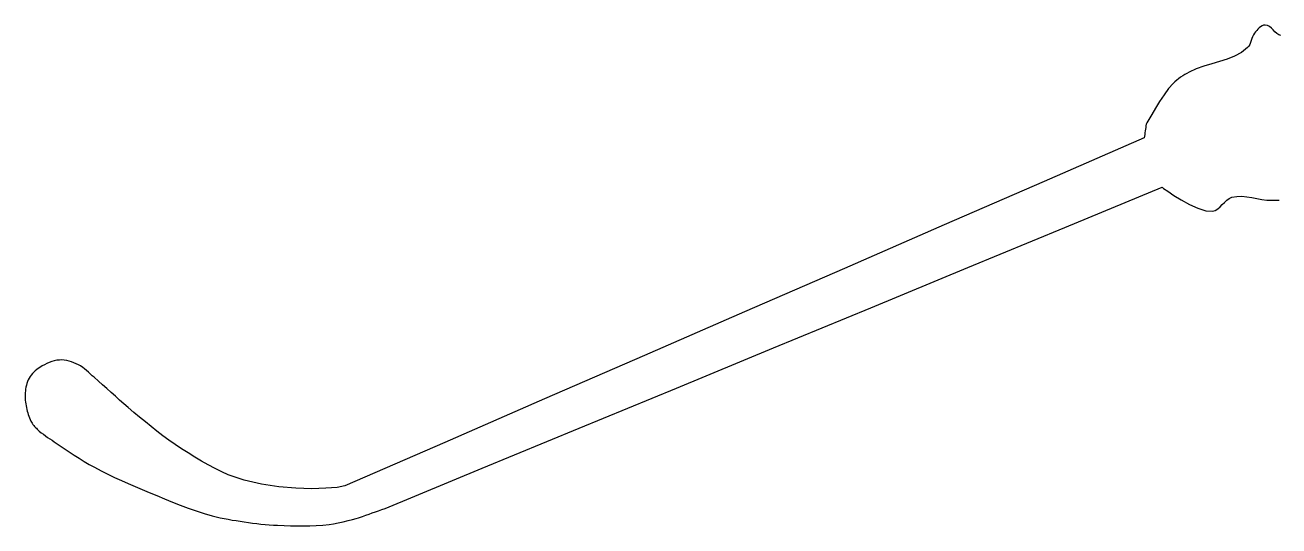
# Model space of a CAD drawing. Extents: x 0 to 141, y 0 to 78.
# Drawn here: x 0.1 to 68.5, y 24 to 51.4 of the extents above; entities that cross this region are included whole.
import ezdxf

# ---------------------------------------------------------------- set-up
doc = ezdxf.new("R2010")
doc.units = 0
doc.layers.add('Capa_1', color=7, linetype='CONTINUOUS')

msp = doc.modelspace()

# ---------------------------------------------------------------- linework, layer by layer
at = {"layer": 'Capa_1', "color": 7}
for p, q in [((67.706361, 51.33753), (67.621751, 51.30473)), ((67.796271, 51.35113), (67.706361, 51.33753)), ((67.916694, 51.33133), (67.796271, 51.35113)), ((68.025188, 51.27223), (67.916694, 51.33133)), ((67.098861, 50.71423), (67.060881, 50.60991)), ((67.145481, 50.81283), (67.098861, 50.71423)), ((67.205671, 50.90233), (67.145481, 50.81283)), ((67.265891, 50.97623), (67.205671, 50.90233)), ((67.329291, 51.05213), (67.265891, 50.97623)), ((67.396221, 51.12643), (67.329291, 51.05213)), ((67.467041, 51.19563), (67.396221, 51.12643)), ((67.542101, 51.25623), (67.467041, 51.19563)), ((67.621751, 51.30473), (67.542101, 51.25623)), ((68.125701, 51.18613), (68.025188, 51.27223)), ((68.222181, 51.08546), (68.125701, 51.18613)), ((68.318571, 50.98257), (68.222181, 51.08546)), ((68.418827, 50.88987), (68.318571, 50.98257)), ((68.526891, 50.81967), (68.418827, 50.88987)), ((68.646712, 50.78427), (68.526891, 50.81967)), ((66.827691, 50.12272), (66.491784, 49.8597)), ((66.896561, 50.20412), (66.827691, 50.12272)), ((66.949381, 50.29702), (66.896561, 50.20412)), ((66.991081, 50.39788), (66.949381, 50.29702)), ((67.026601, 50.50332), (66.991081, 50.39788)), ((67.060881, 50.60991), (67.026601, 50.50332)), ((65.297777, 49.36127), (64.870485, 49.23855)), ((65.716985, 49.49501), (65.297777, 49.36127)), ((66.118268, 49.65581), (65.716985, 49.49501)), ((66.491784, 49.8597), (66.118268, 49.65581)), ((63.29049, 48.5733), (63.177708, 48.5001)), ((63.405429, 48.6433), (63.29049, 48.5733)), ((63.521711, 48.7107), (63.405429, 48.6433)), ((63.63852, 48.7762), (63.521711, 48.7107)), ((64.031015, 48.96205), (63.63852, 48.7762)), ((64.444951, 49.11082), (64.031015, 48.96205)), ((64.870485, 49.23855), (64.444951, 49.11082)), ((62.764457, 48.1619), (62.524183, 47.88383)), ((62.860457, 48.2546), (62.764457, 48.1619)), ((62.961877, 48.3414), (62.860457, 48.2546)), ((63.067899, 48.423), (62.961877, 48.3414)), ((63.177708, 48.5001), (63.067899, 48.423)), ((62.275023, 47.54654), (62.029591, 47.17972)), ((62.524183, 47.88383), (62.275023, 47.54654)), ((61.8005, 46.81303), (61.600362, 46.47617)), ((62.029591, 47.17972), (61.8005, 46.81303)), ((61.285898, 45.84803), (61.271998, 45.75473)), ((61.299798, 45.94133), (61.285898, 45.84803)), ((61.337398, 46.01063), (61.299798, 45.94133)), ((61.441791, 46.19881), (61.337398, 46.01063)), ((61.600362, 46.47617), (61.441791, 46.19881)), ((61.188598, 45.19493), (55.736614, 42.81957)), ((61.202498, 45.28823), (61.188598, 45.19493)), ((61.216398, 45.38153), (61.202498, 45.28823)), ((61.230298, 45.47483), (61.216398, 45.38153)), ((61.244198, 45.56813), (61.230298, 45.47483)), ((61.258098, 45.66143), (61.244198, 45.56813)), ((61.271998, 45.75473), (61.258098, 45.66143)), ((55.736614, 42.81957), (50.284631, 40.44421)), ((56.866906, 40.3041), (62.166506, 42.4956)), ((62.166506, 42.4956), (62.248446, 42.4352)), ((62.248446, 42.4352), (62.471965, 42.27679)), ((62.471965, 42.27679), (62.803638, 42.05477)), ((62.803638, 42.05477), (63.210034, 41.80349)), ((63.210034, 41.80349), (63.657723, 41.55732)), ((65.570629, 41.67263), (65.695151, 41.78919)), ((65.695151, 41.78919), (65.829049, 41.88519)), ((65.829049, 41.88519), (65.977308, 41.94889)), ((65.977308, 41.94889), (66.241877, 41.99729)), ((66.241877, 41.99729), (66.510051, 42.00429)), ((66.510051, 42.00429), (66.78104, 41.98009)), ((66.78104, 41.98009), (67.054059, 41.93619)), ((67.054059, 41.93619), (67.328318, 41.88359)), ((67.328318, 41.88359), (67.603032, 41.83329)), ((67.603032, 41.83329), (67.877411, 41.79639)), ((67.877411, 41.79639), (68.150669, 41.78389)), ((68.150669, 41.78389), (68.35561, 41.78789)), ((68.35561, 41.78789), (68.560703, 41.79589)), ((63.657723, 41.55732), (64.113275, 41.3506)), ((64.113275, 41.3506), (64.543259, 41.2177)), ((64.543259, 41.2177), (64.914246, 41.193)), ((64.914246, 41.193), (65.066638, 41.236)), ((65.066638, 41.236), (65.203489, 41.3172)), ((65.203489, 41.3172), (65.329782, 41.42489)), ((65.329782, 41.42489), (65.450501, 41.54728)), ((65.450501, 41.54728), (65.570629, 41.67263)), ((50.284631, 40.44421), (44.832647, 38.06885)), ((51.567307, 38.1126), (56.866906, 40.3041)), ((44.832647, 38.06885), (39.380664, 35.69349)), ((46.267707, 35.9211), (51.567307, 38.1126)), ((39.380664, 35.69349), (33.92868, 33.31813)), ((40.968108, 33.7296), (46.267707, 35.9211)), ((35.668509, 31.53809), (40.968108, 33.7296)), ((1.318271, 32.87687), (1.188953, 32.81167)), ((1.450831, 32.93487), (1.318271, 32.87687)), ((1.586201, 32.98427), (1.450831, 32.93487)), ((1.723946, 33.02367), (1.586201, 32.98427)), ((1.863634, 33.05167), (1.723946, 33.02367)), ((2.004832, 33.06677), (1.863634, 33.05167)), ((2.138745, 33.06777), (2.004832, 33.06677)), ((2.27269, 33.05697), (2.138745, 33.06777)), ((2.406083, 33.03527), (2.27269, 33.05697)), ((2.538337, 33.00397), (2.406083, 33.03527)), ((2.668867, 32.96417), (2.538337, 33.00397)), ((2.797089, 32.91717), (2.668867, 32.96417)), ((2.922417, 32.86427), (2.797089, 32.91717)), ((3.044267, 32.80657), (2.922417, 32.86427)), ((33.92868, 33.31813), (28.476696, 30.94277)), ((0.406831, 32.16327), (0.351186, 32.07477)), ((0.469146, 32.24767), (0.406831, 32.16327)), ((0.537393, 32.32797), (0.469146, 32.24767)), ((0.610834, 32.40407), (0.537393, 32.32797)), ((0.68873, 32.47587), (0.610834, 32.40407)), ((0.770345, 32.54337), (0.68873, 32.47587)), ((0.854938, 32.60657), (0.770345, 32.54337)), ((0.941774, 32.66537), (0.854938, 32.60657)), ((1.063309, 32.74067), (0.941774, 32.66537)), ((1.188953, 32.81167), (1.063309, 32.74067)), ((3.162983, 32.74027), (3.044267, 32.80657)), ((3.275551, 32.66417), (3.162983, 32.74027)), ((3.383272, 32.58047), (3.275551, 32.66417)), ((3.487447, 32.49127), (3.383272, 32.58047)), ((3.589378, 32.39867), (3.487447, 32.49127)), ((3.690365, 32.30477), (3.589378, 32.39867)), ((3.79171, 32.21167), (3.690365, 32.30477)), ((3.894713, 32.12147), (3.79171, 32.21167)), ((0.162337, 31.4797), (0.148827, 31.37543)), ((0.179809, 31.58365), (0.162337, 31.4797)), ((0.201945, 31.6866), (0.179809, 31.58365)), ((0.229447, 31.78787), (0.201945, 31.6866)), ((0.26302, 31.88677), (0.229447, 31.78787)), ((0.303365, 31.98267), (0.26302, 31.88677)), ((0.351186, 32.07477), (0.303365, 31.98267)), ((4.131013, 31.91825), (3.894713, 32.12147)), ((4.364442, 31.7117), (4.131013, 31.91825)), ((4.596005, 31.503), (4.364442, 31.7117)), ((4.826706, 31.29329), (4.596005, 31.503)), ((30.368909, 29.34659), (35.668509, 31.53809)), ((0.13285, 31.17095), (0.13247, 31.07011)), ((0.13247, 31.07011), (0.136847, 30.96918)), ((0.138575, 31.27154), (0.13285, 31.17095)), ((0.136847, 30.96918), (0.145391, 30.8683)), ((0.148827, 31.37543), (0.138575, 31.27154)), ((0.145391, 30.8683), (0.157512, 30.76763)), ((5.057548, 31.08376), (4.826706, 31.29329)), ((5.289537, 30.87556), (5.057548, 31.08376)), ((5.523677, 30.66986), (5.289537, 30.87556)), ((28.476696, 30.94277), (23.024713, 28.56741)), ((0.157512, 30.76763), (0.172621, 30.66731)), ((0.172621, 30.66731), (0.190129, 30.56751)), ((0.190129, 30.56751), (0.209446, 30.46831)), ((0.209446, 30.46831), (0.229275, 30.37391)), ((0.229275, 30.37391), (0.250876, 30.27961)), ((0.250876, 30.27961), (0.274749, 30.18571)), ((0.274749, 30.18571), (0.301392, 30.09261)), ((5.760971, 30.46782), (5.523677, 30.66986)), ((6.072234, 30.20711), (5.760971, 30.46782)), ((6.383735, 29.9463), (6.072234, 30.20711)), ((0.301392, 30.09261), (0.331307, 30.00071)), ((0.331307, 30.00071), (0.364994, 29.91041)), ((0.364994, 29.91041), (0.402952, 29.82201)), ((0.402952, 29.82201), (0.445681, 29.73591)), ((0.445681, 29.73591), (0.481064, 29.67381)), ((0.481064, 29.67381), (0.519681, 29.61351)), ((0.519681, 29.61351), (0.561186, 29.55501)), ((0.561186, 29.55501), (0.605238, 29.49821)), ((0.605238, 29.49821), (0.651492, 29.44311)), ((0.651492, 29.44311), (0.699605, 29.38961)), ((6.696449, 29.68683), (6.383735, 29.9463)), ((7.01135, 29.43013), (6.696449, 29.68683)), ((7.329412, 29.17765), (7.01135, 29.43013)), ((0.699605, 29.38961), (0.749234, 29.33761)), ((0.749234, 29.33761), (0.800034, 29.28711)), ((0.800034, 29.28711), (0.905497, 29.19001)), ((0.905497, 29.19001), (1.015445, 29.09811)), ((1.015445, 29.09811), (1.129022, 29.01041)), ((1.129022, 29.01041), (1.245371, 28.92591)), ((1.245371, 28.92591), (1.363636, 28.84381)), ((1.363636, 28.84381), (1.482958, 28.76311)), ((1.482958, 28.76311), (1.602482, 28.68281)), ((7.65161, 28.93081), (7.329412, 29.17765)), ((7.978918, 28.69106), (7.65161, 28.93081)), ((25.069309, 27.15509), (30.368909, 29.34659)), ((1.602482, 28.68281), (1.721351, 28.60201)), ((1.721351, 28.60201), (1.989683, 28.41804)), ((1.989683, 28.41804), (2.258987, 28.23522)), ((2.258987, 28.23522), (2.529676, 28.05437)), ((2.529676, 28.05437), (2.802162, 27.87631)), ((8.31231, 28.45982), (7.978918, 28.69106)), ((8.663995, 28.22632), (8.31231, 28.45982)), ((9.023873, 27.99433), (8.663995, 28.22632)), ((23.024713, 28.56741), (17.572729, 26.19205)), ((2.802162, 27.87631), (3.076859, 27.70184)), ((3.076859, 27.70184), (3.354178, 27.53179)), ((3.354178, 27.53179), (3.634534, 27.36699)), ((3.634534, 27.36699), (3.918338, 27.20823)), ((9.389493, 27.76693), (9.023873, 27.99433)), ((9.758406, 27.54718), (9.389493, 27.76693)), ((10.128163, 27.33816), (9.758406, 27.54718)), ((3.918338, 27.20823), (4.280303, 27.01661)), ((4.280303, 27.01661), (4.646273, 26.83268)), ((4.646273, 26.83268), (5.015691, 26.65551)), ((10.496314, 27.14294), (10.128163, 27.33816)), ((10.86041, 26.96459), (10.496314, 27.14294)), ((11.218002, 26.80617), (10.86041, 26.96459)), ((12.092155, 26.50549), (11.218002, 26.80617)), ((19.76971, 24.96359), (25.069309, 27.15509)), ((5.015691, 26.65551), (5.387996, 26.48415)), ((5.387996, 26.48415), (5.762628, 26.31767)), ((5.762628, 26.31767), (6.13903, 26.15512)), ((6.13903, 26.15512), (6.51664, 25.99557)), ((6.51664, 25.99557), (6.8949, 25.83806)), ((13.027364, 26.28874), (12.092155, 26.50549)), ((13.9817, 26.14595), (13.027364, 26.28874)), ((14.913232, 26.06715), (13.9817, 26.14595)), ((15.780031, 26.04235), (14.913232, 26.06715)), ((16.540167, 26.06155), (15.780031, 26.04235)), ((17.15171, 26.11475), (16.540167, 26.06155)), ((17.572729, 26.19205), (17.15171, 26.11475)), ((6.8949, 25.83806), (7.319784, 25.66196)), ((7.319784, 25.66196), (7.74545, 25.48686)), ((7.74545, 25.48686), (8.172399, 25.31462)), ((8.172399, 25.31462), (8.601133, 25.14714)), ((8.601133, 25.14714), (9.032152, 24.9863)), ((9.032152, 24.9863), (9.465958, 24.83397)), ((9.465958, 24.83397), (9.903051, 24.69204)), ((9.903051, 24.69204), (10.343933, 24.56239)), ((18.724371, 24.59159), (18.898594, 24.65359)), ((18.898594, 24.65359), (19.072817, 24.71559)), ((19.072817, 24.71559), (19.24704, 24.77759)), ((19.24704, 24.77759), (19.421263, 24.83959)), ((19.421263, 24.83959), (19.595487, 24.90159)), ((19.595487, 24.90159), (19.76971, 24.96359)), ((10.343933, 24.56239), (10.559054, 24.50619)), ((10.559054, 24.50619), (10.775648, 24.45589)), ((10.775648, 24.45589), (10.993464, 24.41069)), ((10.993464, 24.41069), (11.212251, 24.36969)), ((11.212251, 24.36969), (11.431757, 24.33219)), ((11.431757, 24.33219), (11.65173, 24.29719)), ((11.65173, 24.29719), (11.871919, 24.26389)), ((11.871919, 24.26389), (12.092073, 24.23149)), ((12.092073, 24.23149), (12.318431, 24.19909)), ((12.318431, 24.19909), (12.545114, 24.16839)), ((12.545114, 24.16839), (12.772103, 24.13979)), ((12.772103, 24.13979), (12.999383, 24.11369)), ((12.999383, 24.11369), (13.226938, 24.09049)), ((13.226938, 24.09049), (13.45475, 24.07059)), ((13.45475, 24.07059), (13.682804, 24.05439)), ((13.682804, 24.05439), (13.911082, 24.04229)), ((13.911082, 24.04229), (14.262541, 24.02799)), ((14.262541, 24.02799), (14.614506, 24.01659)), ((14.614506, 24.01659), (14.966716, 24.00959)), ((14.966716, 24.00959), (15.31891, 24.00859)), ((15.31891, 24.00859), (15.670824, 24.01459)), ((15.670824, 24.01459), (16.022199, 24.02909)), ((16.022199, 24.02909), (16.372772, 24.05369)), ((16.372772, 24.05369), (16.722281, 24.08979)), ((16.722281, 24.08979), (16.954494, 24.12559)), ((16.954494, 24.12559), (17.217467, 24.17759)), ((17.217467, 24.17759), (17.492175, 24.23929)), ((17.492175, 24.23929), (17.759596, 24.30429)), ((17.759596, 24.30429), (18.000705, 24.36609)), ((18.000705, 24.36609), (18.196479, 24.41819)), ((18.196479, 24.41819), (18.327894, 24.45419)), ((18.327894, 24.45419), (18.375924, 24.46759)), ((18.375924, 24.46759), (18.550147, 24.52959)), ((18.550147, 24.52959), (18.724371, 24.59159))]:
    msp.add_line(p, q, dxfattribs=at)

doc.saveas('drawing.dxf')
